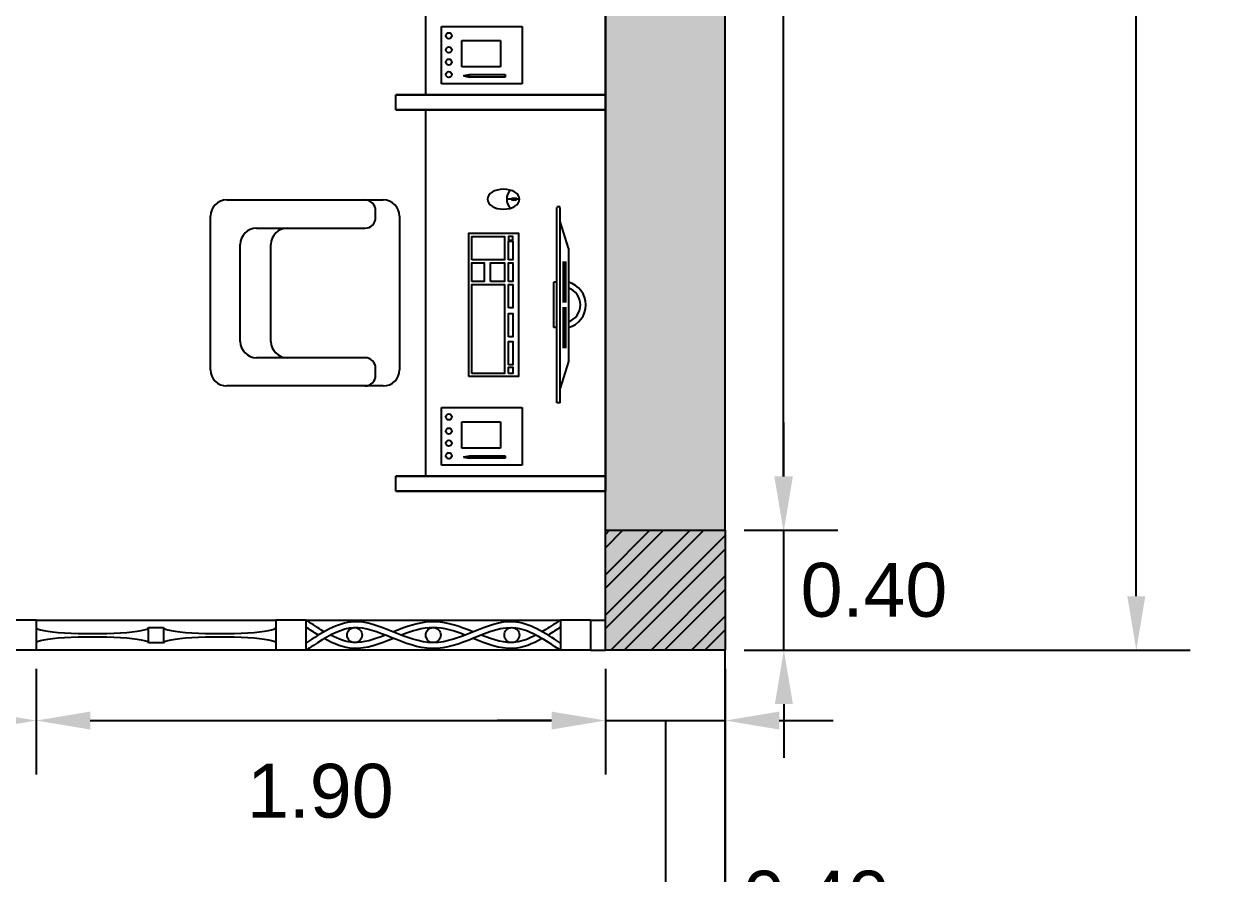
# Model space of a CAD drawing. Header units: millimetres. Extents: x 3409 to 3822, y 896 to 1108.
# Drawn here: x 3443.033 to 3447.052, y 1079.384 to 1082.222 of the extents above; entities that cross this region are included whole.
import ezdxf

# ---------------------------------------------------------------- set-up
doc = ezdxf.new("R2010")
doc.units = ezdxf.units.MM
for name, color, linetype in [('a-epipla', 8, 'Continuous'), ('a-toixoi', 5, 'Continuous'), ('diakekomenes', 9, 'Continuous'), ('DS_ST_quote 1_50', 7, 'Continuous'), ('Layer1', 5, 'Continuous'), ('ypostilwmata', 232, 'Continuous')]:
    doc.layers.add(name, color=color, linetype=linetype)
doc.styles.get("Standard").update_dxf_attribs({"font": 'arial.ttf'})
doc.dimstyles.get("Standard").update_dxf_attribs({"dimtxt": 0.18, "dimasz": 0.18, "dimexe": 0.18, "dimexo": 0.0625, "dimgap": 0.09, "dimtad": 0, "dimtih": 1, "dimtoh": 1, "dimdec": 4, "dimzin": 0, "dimdsep": 46, "dimtxsty": 'Standard', "dimcen": 0.09, "dimadec": 0, "dimazin": 0, "dimtfac": 1, "dimtdec": 4, "dimtofl": 0, "dimtmove": 0, "dimatfit": 3, "dimfxl": 1, "dimtolj": 1, "dimtzin": 0, "dimarcsym": 0})

# ---------------------------------------------------------------- blocks, each defined once
blk = doc.blocks.new('*D81')
at = {"layer": 'Defpoints', "color": 0, "transparency": 16777216}
for p in [(3441.974, 1080.1311), (3443.074, 1080.1311), (3443.074, 1079.8959)]:
    blk.add_point(p, dxfattribs=at)
at = {"layer": 'DS_ST_quote 1_50', "color": 0, "lineweight": -2, "transparency": 16777216}
for p, q in [((3441.974, 1080.0686), (3441.974, 1079.7159)), ((3443.074, 1080.0686), (3443.074, 1079.7159)), ((3442.154, 1079.8959), (3442.894, 1079.8959))]:
    blk.add_line(p, q, dxfattribs=at)
at = {"layer": 'DS_ST_quote 1_50', "color": 0, "transparency": 16777216}
for points in [[(3442.154, 1079.9259), (3442.154, 1079.8659), (3441.974, 1079.8959)], [(3442.894, 1079.9259), (3442.894, 1079.8659), (3443.074, 1079.8959)]]:
    blk.add_solid(points, dxfattribs=at)
at = {"layer": 'DS_ST_quote 1_50', "color": 0, "transparency": 16777216, "insert": (3442.524, 1079.6652), "char_height": 0.18, "attachment_point": 5}
blk.add_mtext('\\A1;1.10', dxfattribs=at)
blk = doc.blocks.new('*D82')
at = {"layer": 'Defpoints', "color": 0, "transparency": 16777216}
for p in [(3443.074, 1080.1311), (3444.974, 1080.1311), (3444.974, 1079.8959)]:
    blk.add_point(p, dxfattribs=at)
at = {"layer": 'DS_ST_quote 1_50', "color": 0, "lineweight": -2, "transparency": 16777216}
for p, q in [((3443.074, 1080.0686), (3443.074, 1079.7159)), ((3444.974, 1080.0686), (3444.974, 1079.7159)), ((3443.254, 1079.8959), (3444.794, 1079.8959))]:
    blk.add_line(p, q, dxfattribs=at)
at = {"layer": 'DS_ST_quote 1_50', "color": 0, "transparency": 16777216}
for points in [[(3443.254, 1079.9259), (3443.254, 1079.8659), (3443.074, 1079.8959)], [(3444.794, 1079.9259), (3444.794, 1079.8659), (3444.974, 1079.8959)]]:
    blk.add_solid(points, dxfattribs=at)
at = {"layer": 'DS_ST_quote 1_50', "color": 0, "transparency": 16777216, "insert": (3444.0221, 1079.6602), "char_height": 0.18, "attachment_point": 5}
blk.add_mtext('\\A1;1.90', dxfattribs=at)
blk = doc.blocks.new('*D83')
at = {"layer": 'Defpoints', "color": 0, "transparency": 16777216}
for p in [(3444.974, 1080.1311), (3445.374, 1080.1311), (3445.374, 1079.8959)]:
    blk.add_point(p, dxfattribs=at)
at = {"layer": 'DS_ST_quote 1_50', "color": 0, "lineweight": -2, "transparency": 16777216}
for p, q in [((3444.974, 1080.0686), (3444.974, 1079.7159)), ((3445.374, 1080.0686), (3445.374, 1079.7159)), ((3444.794, 1079.8959), (3444.614, 1079.8959)), ((3444.974, 1079.8959), (3445.374, 1079.8959)), ((3445.174, 1079.8959), (3445.174, 1079.3033)), ((3445.554, 1079.8959), (3445.734, 1079.8959)), ((3445.174, 1079.3033), (3445.354, 1079.3033))]:
    blk.add_line(p, q, dxfattribs=at)
at = {"layer": 'DS_ST_quote 1_50', "color": 0, "transparency": 16777216}
for points in [[(3444.794, 1079.9259), (3444.794, 1079.8659), (3444.974, 1079.8959)], [(3445.554, 1079.9259), (3445.554, 1079.8659), (3445.374, 1079.8959)]]:
    blk.add_solid(points, dxfattribs=at)
at = {"layer": 'DS_ST_quote 1_50', "color": 0, "transparency": 16777216, "insert": (3445.6775, 1079.3033), "char_height": 0.18, "attachment_point": 5}
blk.add_mtext('\\A1;0.40', dxfattribs=at)
blk = doc.blocks.new('*D116')
at = {"layer": 'Defpoints', "color": 0, "transparency": 16777216}
for p in [(3445.374, 1084.5311), (3445.374, 1080.5311), (3445.5677, 1080.5311)]:
    blk.add_point(p, dxfattribs=at)
at = {"layer": 'DS_ST_quote 1_50', "color": 0, "lineweight": -2, "transparency": 16777216}
for p, q in [((3445.4365, 1084.5311), (3445.7477, 1084.5311)), ((3445.5677, 1084.3511), (3445.5677, 1080.7111)), ((3445.4365, 1080.5311), (3445.7477, 1080.5311))]:
    blk.add_line(p, q, dxfattribs=at)
at = {"layer": 'DS_ST_quote 1_50', "color": 0, "transparency": 16777216}
for points in [[(3445.5377, 1084.3511), (3445.5977, 1084.3511), (3445.5677, 1084.5311)], [(3445.5377, 1080.7111), (3445.5977, 1080.7111), (3445.5677, 1080.5311)]]:
    blk.add_solid(points, dxfattribs=at)
at = {"layer": 'DS_ST_quote 1_50', "color": 0, "transparency": 16777216, "insert": (3445.9069, 1082.5311), "char_height": 0.18, "attachment_point": 5}
blk.add_mtext('\\A1;4.00', dxfattribs=at)
blk = doc.blocks.new('*D114')
at = {"layer": 'Defpoints', "color": 0, "transparency": 16777216}
for p in [(3445.374, 1080.5311), (3445.5696, 1080.5311), (3445.374, 1080.1311)]:
    blk.add_point(p, dxfattribs=at)
at = {"layer": 'DS_ST_quote 1_50', "color": 0, "lineweight": -2, "transparency": 16777216}
for p, q in [((3445.5696, 1080.7111), (3445.5696, 1080.8911)), ((3445.4365, 1080.5311), (3445.7496, 1080.5311)), ((3445.5696, 1080.1311), (3445.5696, 1080.5311)), ((3445.4365, 1080.1311), (3445.7496, 1080.1311)), ((3445.5696, 1079.9511), (3445.5696, 1079.7711))]:
    blk.add_line(p, q, dxfattribs=at)
at = {"layer": 'DS_ST_quote 1_50', "color": 0, "transparency": 16777216}
for points in [[(3445.5396, 1080.7111), (3445.5996, 1080.7111), (3445.5696, 1080.5311)], [(3445.5396, 1079.9511), (3445.5996, 1079.9511), (3445.5696, 1080.1311)]]:
    blk.add_solid(points, dxfattribs=at)
at = {"layer": 'DS_ST_quote 1_50', "color": 0, "transparency": 16777216, "insert": (3445.8703, 1080.3311), "char_height": 0.18, "attachment_point": 5}
blk.add_mtext('\\A1;0.40', dxfattribs=at)
blk = doc.blocks.new('*D139')
at = {"layer": 'Defpoints', "color": 0, "transparency": 16777216}
for p in [(3445.374, 1084.9311), (3446.746, 1084.9311), (3445.374, 1080.1311)]:
    blk.add_point(p, dxfattribs=at)
at = {"layer": 'DS_ST_quote 1_50', "color": 0, "lineweight": -2, "transparency": 16777216}
for p, q in [((3445.4365, 1084.9311), (3446.926, 1084.9311)), ((3446.746, 1084.7511), (3446.746, 1082.713)), ((3446.746, 1080.3111), (3446.746, 1082.3492)), ((3445.4365, 1080.1311), (3446.926, 1080.1311))]:
    blk.add_line(p, q, dxfattribs=at)
at = {"layer": 'DS_ST_quote 1_50', "color": 0, "transparency": 16777216}
for points in [[(3446.716, 1084.7511), (3446.776, 1084.7511), (3446.746, 1084.9311)], [(3446.716, 1080.3111), (3446.776, 1080.3111), (3446.746, 1080.1311)]]:
    blk.add_solid(points, dxfattribs=at)
at = {"layer": 'DS_ST_quote 1_50', "color": 0, "transparency": 16777216, "insert": (3446.746, 1082.5311), "char_height": 0.18, "attachment_point": 5}
blk.add_mtext('\\A1;4.80', dxfattribs=at)
blk = doc.blocks.new('*D143')
at = {"layer": 'Defpoints', "color": 0, "transparency": 16777216}
for p in [(3434.774, 1080.1312), (3445.374, 1080.1311), (3445.374, 1078.682)]:
    blk.add_point(p, dxfattribs=at)
at = {"layer": 'DS_ST_quote 1_50', "color": 0, "lineweight": -2, "transparency": 16777216}
for p, q in [((3434.774, 1080.0687), (3434.774, 1078.502)), ((3445.374, 1080.0686), (3445.374, 1078.502)), ((3434.954, 1078.682), (3439.6891, 1078.682)), ((3445.194, 1078.682), (3440.459, 1078.682))]:
    blk.add_line(p, q, dxfattribs=at)
at = {"layer": 'DS_ST_quote 1_50', "color": 0, "transparency": 16777216}
for points in [[(3434.954, 1078.712), (3434.954, 1078.652), (3434.774, 1078.682)], [(3445.194, 1078.712), (3445.194, 1078.652), (3445.374, 1078.682)]]:
    blk.add_solid(points, dxfattribs=at)
at = {"layer": 'DS_ST_quote 1_50', "color": 0, "transparency": 16777216, "insert": (3440.074, 1078.682), "char_height": 0.18, "attachment_point": 5}
blk.add_mtext('\\A1;10.60', dxfattribs=at)

msp = doc.modelspace()

# ---------------------------------------------------------------- hatches: boundary and pattern name
at = {"layer": 'a-epipla'}
h = msp.add_hatch(dxfattribs=at)
h.set_pattern_fill('ANSI32', color=256, scale=0.01)
h.paths.add_polyline_path([(3418.174, 1084.9311), (3417.774, 1084.9311), (3417.774, 1084.5311), (3418.174, 1084.5311)])
h.paths.add_polyline_path([(3421.574, 1084.9311), (3421.174, 1084.9311), (3421.174, 1084.5311), (3421.574, 1084.5311)])
h.paths.add_polyline_path([(3424.974, 1084.9311), (3424.574, 1084.9311), (3424.574, 1084.5311), (3424.974, 1084.5311)])
h.paths.add_polyline_path([(3428.374, 1084.9311), (3427.974, 1084.9311), (3427.974, 1084.5311), (3428.374, 1084.5311)])
h.paths.add_polyline_path([(3431.774, 1084.9311), (3431.374, 1084.9311), (3431.374, 1084.5311), (3431.774, 1084.5311)])
h.paths.add_polyline_path([(3431.774, 1080.5312), (3431.374, 1080.5312), (3431.374, 1080.1312), (3431.774, 1080.1312)])
h.paths.add_polyline_path([(3428.374, 1080.5311), (3427.974, 1080.5311), (3427.974, 1080.1311), (3428.374, 1080.1311)])
h.paths.add_polyline_path([(3424.974, 1080.5311), (3424.574, 1080.5311), (3424.574, 1080.1311), (3424.974, 1080.1311)])
h.paths.add_polyline_path([(3421.574, 1080.5311), (3421.174, 1080.5311), (3421.174, 1080.1311), (3421.574, 1080.1311)])
h.paths.add_polyline_path([(3418.174, 1080.5311), (3417.774, 1080.5311), (3417.774, 1080.1311), (3418.174, 1080.1311)])
h.paths.add_polyline_path([(3435.174, 1084.9311), (3434.774, 1084.9311), (3434.774, 1084.5311), (3435.174, 1084.5311)])
h.paths.add_polyline_path([(3438.574, 1084.9311), (3438.174, 1084.9311), (3438.174, 1084.5311), (3438.574, 1084.5311)])
h.paths.add_polyline_path([(3441.974, 1084.9311), (3441.574, 1084.9311), (3441.574, 1084.5311), (3441.974, 1084.5311)])
h.paths.add_polyline_path([(3445.374, 1084.9311), (3444.974, 1084.9311), (3444.974, 1084.5311), (3445.374, 1084.5311)])
h.paths.add_polyline_path([(3445.374, 1080.5311), (3444.974, 1080.5311), (3444.974, 1080.1311), (3445.374, 1080.1311)])
h.paths.add_polyline_path([(3441.974, 1080.5311), (3441.574, 1080.5311), (3441.574, 1080.1311), (3441.974, 1080.1311)])
h.paths.add_polyline_path([(3438.574, 1080.5311), (3438.174, 1080.5311), (3438.174, 1080.1311), (3438.574, 1080.1311)])
h.paths.add_polyline_path([(3435.174, 1080.5312), (3434.774, 1080.5312), (3434.774, 1080.1312), (3435.174, 1080.1312)])
h.paths.add_polyline_path([(3451.774, 1084.9311), (3451.374, 1084.9311), (3451.374, 1084.5311), (3451.774, 1084.5311)])
h.paths.add_polyline_path([(3455.174, 1084.9311), (3454.774, 1084.9311), (3454.774, 1084.5311), (3455.174, 1084.5311)])
h.paths.add_polyline_path([(3458.574, 1084.9311), (3458.174, 1084.9311), (3458.174, 1084.5311), (3458.574, 1084.5311)])
h.paths.add_polyline_path([(3461.974, 1084.9311), (3461.574, 1084.9311), (3461.574, 1084.5311), (3461.974, 1084.5311)])
h.paths.add_polyline_path([(3451.774, 1080.5311), (3451.374, 1080.5311), (3451.374, 1080.1311), (3451.774, 1080.1311)])
h.paths.add_polyline_path([(3455.174, 1080.5311), (3454.774, 1080.5311), (3454.774, 1080.1311), (3455.174, 1080.1311)])
h.paths.add_polyline_path([(3458.574, 1080.5311), (3458.174, 1080.5311), (3458.174, 1080.1311), (3458.574, 1080.1311)])
h.paths.add_polyline_path([(3461.974, 1080.5312), (3461.574, 1080.5312), (3461.574, 1080.1312), (3461.974, 1080.1312)])
h.paths.add_polyline_path([(3465.374, 1084.9311), (3464.974, 1084.9311), (3464.974, 1084.5311), (3465.374, 1084.5311)])
h.paths.add_polyline_path([(3468.774, 1084.9311), (3468.374, 1084.9311), (3468.374, 1084.5311), (3468.774, 1084.5311)])
h.paths.add_polyline_path([(3472.174, 1084.9311), (3471.774, 1084.9311), (3471.774, 1084.5311), (3472.174, 1084.5311)])
h.paths.add_polyline_path([(3475.574, 1084.9311), (3475.174, 1084.9311), (3475.174, 1084.5311), (3475.574, 1084.5311)])
h.paths.add_polyline_path([(3478.974, 1084.9311), (3478.574, 1084.9311), (3478.574, 1084.5311), (3478.974, 1084.5311)])
h.paths.add_polyline_path([(3478.974, 1080.5311), (3478.574, 1080.5311), (3478.574, 1080.1311), (3478.974, 1080.1311)])
h.paths.add_polyline_path([(3475.574, 1080.5311), (3475.174, 1080.5311), (3475.174, 1080.1311), (3475.574, 1080.1311)])
h.paths.add_polyline_path([(3472.174, 1080.5311), (3471.774, 1080.5311), (3471.774, 1080.1311), (3472.174, 1080.1311)])
h.paths.add_polyline_path([(3468.774, 1080.5311), (3468.374, 1080.5311), (3468.374, 1080.1311), (3468.774, 1080.1311)])
h.paths.add_polyline_path([(3465.374, 1080.5312), (3464.974, 1080.5312), (3464.974, 1080.1312), (3465.374, 1080.1312)])
h = msp.add_hatch(dxfattribs=at)
h.set_pattern_fill('AR-CONC', color=256, scale=0.00088)
h.paths.add_polyline_path([(3418.174, 1084.9311), (3417.774, 1084.9311), (3417.774, 1084.5311), (3418.174, 1084.5311)])
h.paths.add_polyline_path([(3421.574, 1084.9311), (3421.174, 1084.9311), (3421.174, 1084.5311), (3421.574, 1084.5311)])
h.paths.add_polyline_path([(3418.174, 1080.5311), (3417.774, 1080.5311), (3417.774, 1080.1311), (3418.174, 1080.1311)])
h.paths.add_polyline_path([(3421.574, 1080.5311), (3421.174, 1080.5311), (3421.174, 1080.1311), (3421.574, 1080.1311)])
h.paths.add_polyline_path([(3424.974, 1084.9311), (3424.574, 1084.9311), (3424.574, 1084.5311), (3424.974, 1084.5311)])
h.paths.add_polyline_path([(3424.974, 1080.5311), (3424.574, 1080.5311), (3424.574, 1080.1311), (3424.974, 1080.1311)])
h.paths.add_polyline_path([(3428.374, 1080.5311), (3427.974, 1080.5311), (3427.974, 1080.1311), (3428.374, 1080.1311)])
h.paths.add_polyline_path([(3428.374, 1084.9311), (3427.974, 1084.9311), (3427.974, 1084.5311), (3428.374, 1084.5311)])
h.paths.add_polyline_path([(3431.774, 1084.9311), (3431.374, 1084.9311), (3431.374, 1084.5311), (3431.774, 1084.5311)])
h.paths.add_polyline_path([(3431.774, 1080.5312), (3431.374, 1080.5312), (3431.374, 1080.1312), (3431.774, 1080.1312)])
h.paths.add_polyline_path([(3435.174, 1080.5312), (3434.774, 1080.5312), (3434.774, 1080.1312), (3435.174, 1080.1312)])
h.paths.add_polyline_path([(3435.174, 1084.9311), (3434.774, 1084.9311), (3434.774, 1084.5311), (3435.174, 1084.5311)])
h.paths.add_polyline_path([(3438.574, 1084.9311), (3438.174, 1084.9311), (3438.174, 1084.5311), (3438.574, 1084.5311)])
h.paths.add_polyline_path([(3438.574, 1080.5311), (3438.174, 1080.5311), (3438.174, 1080.1311), (3438.574, 1080.1311)])
h.paths.add_polyline_path([(3441.974, 1084.9311), (3441.574, 1084.9311), (3441.574, 1084.5311), (3441.974, 1084.5311)])
h.paths.add_polyline_path([(3441.974, 1080.5311), (3441.574, 1080.5311), (3441.574, 1080.1311), (3441.974, 1080.1311)])
h.paths.add_polyline_path([(3445.374, 1084.9311), (3444.974, 1084.9311), (3444.974, 1084.5311), (3445.374, 1084.5311)])
h.paths.add_polyline_path([(3445.374, 1080.5311), (3444.974, 1080.5311), (3444.974, 1080.1311), (3445.374, 1080.1311)])
h.paths.add_polyline_path([(3451.774, 1084.9311), (3451.374, 1084.9311), (3451.374, 1084.5311), (3451.774, 1084.5311)])
h.paths.add_polyline_path([(3455.174, 1084.9311), (3454.774, 1084.9311), (3454.774, 1084.5311), (3455.174, 1084.5311)])
h.paths.add_polyline_path([(3451.774, 1080.5311), (3451.374, 1080.5311), (3451.374, 1080.1311), (3451.774, 1080.1311)])
h.paths.add_polyline_path([(3455.174, 1080.5311), (3454.774, 1080.5311), (3454.774, 1080.1311), (3455.174, 1080.1311)])
h.paths.add_polyline_path([(3458.574, 1084.9311), (3458.174, 1084.9311), (3458.174, 1084.5311), (3458.574, 1084.5311)])
h.paths.add_polyline_path([(3458.574, 1080.5311), (3458.174, 1080.5311), (3458.174, 1080.1311), (3458.574, 1080.1311)])
h.paths.add_polyline_path([(3461.974, 1084.9311), (3461.574, 1084.9311), (3461.574, 1084.5311), (3461.974, 1084.5311)])
h.paths.add_polyline_path([(3461.974, 1080.5312), (3461.574, 1080.5312), (3461.574, 1080.1312), (3461.974, 1080.1312)])
h.paths.add_polyline_path([(3465.374, 1084.9311), (3464.974, 1084.9311), (3464.974, 1084.5311), (3465.374, 1084.5311)])
h.paths.add_polyline_path([(3465.374, 1080.5312), (3464.974, 1080.5312), (3464.974, 1080.1312), (3465.374, 1080.1312)])
h.paths.add_polyline_path([(3468.774, 1084.9311), (3468.374, 1084.9311), (3468.374, 1084.5311), (3468.774, 1084.5311)])
h.paths.add_polyline_path([(3468.774, 1080.5311), (3468.374, 1080.5311), (3468.374, 1080.1311), (3468.774, 1080.1311)])
h.paths.add_polyline_path([(3472.174, 1084.9311), (3471.774, 1084.9311), (3471.774, 1084.5311), (3472.174, 1084.5311)])
h.paths.add_polyline_path([(3472.174, 1080.5311), (3471.774, 1080.5311), (3471.774, 1080.1311), (3472.174, 1080.1311)])
h.paths.add_polyline_path([(3475.574, 1084.9311), (3475.174, 1084.9311), (3475.174, 1084.5311), (3475.574, 1084.5311)])
h.paths.add_polyline_path([(3475.574, 1080.5311), (3475.174, 1080.5311), (3475.174, 1080.1311), (3475.574, 1080.1311)])
h.paths.add_polyline_path([(3478.974, 1080.5311), (3478.574, 1080.5311), (3478.574, 1080.1311), (3478.974, 1080.1311)])
h.paths.add_polyline_path([(3478.974, 1084.9311), (3478.574, 1084.9311), (3478.574, 1084.5311), (3478.974, 1084.5311)])
at = {"layer": 'Layer1'}
h = msp.add_hatch(color=256, dxfattribs=at)
h.dxf.hatch_style = 1
h.paths.add_polyline_path([(3414.874, 1078.1311), (3415.474, 1078.1311), (3415.474, 1087.6311), (3431.774, 1087.6311), (3431.774, 1088.2311), (3414.874, 1088.2311)])
h.paths.add_polyline_path([(3417.974, 1082.4311), (3421.174, 1082.4311), (3421.174, 1082.6311), (3417.974, 1082.6311), (3417.974, 1083.5811), (3419.4908, 1083.5811), (3419.4908, 1083.7811), (3417.974, 1083.7811), (3417.974, 1084.5311), (3417.774, 1084.5311), (3417.774, 1080.5311), (3417.974, 1080.5311), (3417.974, 1081.2811), (3419.4908, 1081.2811), (3419.4908, 1081.4811), (3417.974, 1081.4811)], flags=17)
h.paths.add_polyline_path([(3419.4908, 1084.7311), (3419.4908, 1084.9311), (3418.174, 1084.9311), (3418.174, 1084.7311)], flags=17)
h.paths.add_polyline_path([(3421.174, 1084.7311), (3421.174, 1084.9311), (3420.4934, 1084.9311), (3420.4934, 1084.7311)], flags=17)
h.paths.add_polyline_path([(3418.174, 1080.3311), (3418.174, 1080.1311), (3419.4907, 1080.1311), (3419.4908, 1080.3311)], flags=17)
h.paths.add_polyline_path([(3420.4934, 1080.3311), (3420.4933, 1080.1311), (3421.174, 1080.1311), (3421.174, 1080.3311)], flags=17)
h.paths.add_polyline_path([(3421.574, 1084.5311), (3421.174, 1084.5311), (3421.174, 1080.5311), (3421.574, 1080.5311)], flags=17)
h.paths.add_polyline_path([(3431.374, 1080.5312), (3431.774, 1080.5312), (3431.774, 1084.5311), (3431.374, 1084.5311)])
h.paths.add_polyline_path([(3435.174, 1084.5311), (3434.774, 1084.5311), (3434.774, 1080.5312), (3435.174, 1080.5312)])
h.paths.add_polyline_path([(3445.374, 1084.5311), (3444.974, 1084.5311), (3444.974, 1080.6623), (3444.974, 1080.5311), (3445.374, 1080.5311)])
h.paths.add_polyline_path([(3451.374, 1080.5311), (3451.774, 1080.5311), (3451.774, 1084.5311), (3451.374, 1084.5311)])

# ---------------------------------------------------------------- linework, layer by layer
at = {"layer": 'a-epipla'}
for p, q in [((3444.974, 1084.5311), (3444.974, 1080.6623)), ((3444.974, 1084.5311), (3444.974, 1080.6623)), ((3444.374, 1081.9852), (3444.374, 1083.2082)), ((3444.427, 1082.0215), (3444.427, 1082.2139)), ((3444.427, 1082.2139), (3444.6955, 1082.2139)), ((3444.6955, 1082.2139), (3444.6955, 1082.0215)), ((3444.4947, 1082.0788), (3444.4947, 1082.1667)), ((3444.4947, 1082.1667), (3444.6238, 1082.1667)), ((3444.6238, 1082.1667), (3444.6238, 1082.0788)), ((3444.6238, 1082.0788), (3444.4947, 1082.0788)), ((3444.5003, 1082.0489), (3444.5203, 1082.0531)), ((3444.5203, 1082.052), (3444.5003, 1082.0489)), ((3444.5203, 1082.051), (3444.5003, 1082.0489)), ((3444.5203, 1082.0531), (3444.6389, 1082.0531)), ((3444.5203, 1082.051), (3444.5203, 1082.0531)), ((3444.5203, 1082.0489), (3444.5203, 1082.051)), ((3444.6389, 1082.0531), (3444.6389, 1082.0446)), ((3444.6955, 1082.0215), (3444.427, 1082.0215)), ((3444.5203, 1082.0499), (3444.5003, 1082.0489)), ((3444.5203, 1082.0489), (3444.5003, 1082.0489)), ((3444.5003, 1082.0489), (3444.5203, 1082.0446)), ((3444.5003, 1082.0489), (3444.5203, 1082.0467)), ((3444.5203, 1082.0457), (3444.5003, 1082.0489)), ((3444.5203, 1082.0478), (3444.5003, 1082.0489)), ((3444.5203, 1082.0467), (3444.5203, 1082.0489)), ((3444.5203, 1082.0446), (3444.5203, 1082.0467)), ((3444.6389, 1082.0446), (3444.5203, 1082.0446)), ((3444.974, 1081.9852), (3444.274, 1081.9852)), ((3444.274, 1081.9352), (3444.274, 1081.9852)), ((3444.974, 1081.9852), (3444.274, 1081.9852)), ((3444.274, 1081.9352), (3444.274, 1081.9852)), ((3444.274, 1081.9352), (3444.274, 1081.9852)), ((3444.274, 1081.9852), (3444.974, 1081.9852)), ((3444.974, 1081.9352), (3444.274, 1081.9352)), ((3444.974, 1081.9352), (3444.274, 1081.9352)), ((3444.274, 1081.9352), (3444.974, 1081.9352)), ((3444.374, 1080.7123), (3444.374, 1081.9352)), ((3443.7096, 1081.6343), (3444.1709, 1081.6343)), ((3444.1709, 1081.6343), (3444.2325, 1081.6343)), ((3444.6611, 1081.6368), (3444.6444, 1081.6368)), ((3444.6872, 1081.6368), (3444.6774, 1081.6368)), ((3444.8231, 1081.6115), (3444.8114, 1081.6115)), ((3444.8114, 1080.9563), (3444.8114, 1081.6095)), ((3444.8231, 1080.9563), (3444.8231, 1081.6095)), ((3443.6556, 1081.0672), (3443.6556, 1081.5803)), ((3444.2069, 1081.5759), (3444.2069, 1081.5983)), ((3444.2865, 1081.5803), (3444.2865, 1081.0672)), ((3443.8091, 1081.5399), (3444.1709, 1081.5399)), ((3444.8501, 1081.4734), (3444.8231, 1081.5622)), ((3443.7551, 1081.1616), (3443.7551, 1081.4859)), ((3443.8574, 1081.1616), (3443.8574, 1081.4859)), ((3444.8501, 1081.4734), (3444.8501, 1081.0944)), ((3444.8435, 1081.4256), (3444.8302, 1081.4256)), ((3444.8435, 1081.4191), (3444.8302, 1081.4191)), ((3444.8435, 1081.4125), (3444.8302, 1081.4125)), ((3444.8435, 1081.406), (3444.8302, 1081.406)), ((3444.8435, 1081.3994), (3444.8302, 1081.3994)), ((3444.8435, 1081.3928), (3444.8302, 1081.3928)), ((3444.8435, 1081.3863), (3444.8302, 1081.3863)), ((3444.8435, 1081.3797), (3444.8302, 1081.3797)), ((3444.8435, 1081.3731), (3444.8302, 1081.3731)), ((3444.8016, 1081.2084), (3444.8016, 1081.3594)), ((3444.8114, 1081.3594), (3444.8016, 1081.3594)), ((3444.8435, 1081.3666), (3444.8302, 1081.3666)), ((3444.8435, 1081.36), (3444.8302, 1081.36)), ((3444.8435, 1081.3534), (3444.8302, 1081.3534)), ((3444.8435, 1081.3469), (3444.8302, 1081.3469)), ((3444.8435, 1081.3403), (3444.8302, 1081.3403)), ((3444.8435, 1081.3337), (3444.8302, 1081.3337)), ((3444.8435, 1081.3272), (3444.8302, 1081.3272)), ((3444.8435, 1081.3206), (3444.8302, 1081.3206)), ((3444.8435, 1081.3141), (3444.8302, 1081.3141)), ((3444.8435, 1081.3075), (3444.8302, 1081.3075)), ((3444.8435, 1081.3009), (3444.8302, 1081.3009)), ((3444.8435, 1081.2944), (3444.8302, 1081.2944)), ((3444.8435, 1081.2734), (3444.8302, 1081.2734)), ((3444.8435, 1081.2669), (3444.8302, 1081.2669)), ((3444.8435, 1081.2603), (3444.8302, 1081.2603)), ((3444.8435, 1081.2537), (3444.8302, 1081.2537)), ((3444.8435, 1081.2472), (3444.8302, 1081.2472)), ((3444.8114, 1081.2084), (3444.8016, 1081.2084)), ((3444.8435, 1081.2406), (3444.8302, 1081.2406)), ((3444.8435, 1081.234), (3444.8302, 1081.234)), ((3444.8435, 1081.2275), (3444.8302, 1081.2275)), ((3444.8435, 1081.2209), (3444.8302, 1081.2209)), ((3444.8435, 1081.2144), (3444.8302, 1081.2144)), ((3444.8435, 1081.2078), (3444.8302, 1081.2078)), ((3444.8435, 1081.2012), (3444.8302, 1081.2012)), ((3444.8435, 1081.1947), (3444.8302, 1081.1947)), ((3444.8435, 1081.1881), (3444.8302, 1081.1881)), ((3444.8435, 1081.1815), (3444.8302, 1081.1815)), ((3444.8435, 1081.175), (3444.8302, 1081.175)), ((3444.8435, 1081.1684), (3444.8302, 1081.1684)), ((3444.8435, 1081.1618), (3444.8302, 1081.1618)), ((3444.8435, 1081.1553), (3444.8302, 1081.1553)), ((3444.8435, 1081.1487), (3444.8302, 1081.1487)), ((3444.8435, 1081.1421), (3444.8302, 1081.1421)), ((3444.1709, 1081.1076), (3443.8091, 1081.1076)), ((3444.8501, 1081.0944), (3444.8231, 1081.0056)), ((3444.2069, 1081.0492), (3444.2069, 1081.0716)), ((3444.2325, 1081.0132), (3443.7096, 1081.0132)), ((3444.427, 1080.7485), (3444.427, 1080.941)), ((3444.427, 1080.941), (3444.6955, 1080.941)), ((3444.6955, 1080.941), (3444.6955, 1080.7485)), ((3444.8231, 1080.9563), (3444.8114, 1080.9563)), ((3444.4947, 1080.8059), (3444.4947, 1080.8938)), ((3444.4947, 1080.8938), (3444.6238, 1080.8938)), ((3444.6238, 1080.8938), (3444.6238, 1080.8059)), ((3444.6238, 1080.8059), (3444.4947, 1080.8059)), ((3444.5003, 1080.7759), (3444.5203, 1080.7801)), ((3444.5203, 1080.7791), (3444.5003, 1080.7759)), ((3444.5203, 1080.778), (3444.5003, 1080.7759)), ((3444.5203, 1080.777), (3444.5003, 1080.7759)), ((3444.5203, 1080.7759), (3444.5003, 1080.7759)), ((3444.5003, 1080.7759), (3444.5203, 1080.7717)), ((3444.5003, 1080.7759), (3444.5203, 1080.7738)), ((3444.5203, 1080.7727), (3444.5003, 1080.7759)), ((3444.5203, 1080.7748), (3444.5003, 1080.7759)), ((3444.5203, 1080.7801), (3444.6389, 1080.7801)), ((3444.5203, 1080.778), (3444.5203, 1080.7801)), ((3444.5203, 1080.7759), (3444.5203, 1080.778)), ((3444.5203, 1080.7738), (3444.5203, 1080.7759)), ((3444.5203, 1080.7717), (3444.5203, 1080.7738)), ((3444.6389, 1080.7717), (3444.5203, 1080.7717)), ((3444.6389, 1080.7801), (3444.6389, 1080.7717)), ((3444.6955, 1080.7485), (3444.427, 1080.7485)), ((3444.974, 1080.7123), (3444.274, 1080.7123)), ((3444.274, 1080.6623), (3444.274, 1080.7123)), ((3444.974, 1080.7123), (3444.274, 1080.7123)), ((3444.274, 1080.6623), (3444.274, 1080.7123)), ((3444.274, 1080.6623), (3444.274, 1080.7123)), ((3444.274, 1080.7123), (3444.974, 1080.7123)), ((3444.974, 1080.6623), (3444.274, 1080.6623)), ((3444.974, 1080.6623), (3444.274, 1080.6623)), ((3444.274, 1080.6623), (3444.974, 1080.6623)), ((3443.074, 1080.2311), (3442.974, 1080.2311)), ((3443.074, 1080.2311), (3443.874, 1080.2311)), ((3443.074, 1080.2311), (3443.074, 1080.1311)), ((3443.449, 1080.1561), (3443.449, 1080.2061)), ((3443.449, 1080.2061), (3443.499, 1080.2061)), ((3443.499, 1080.2061), (3443.499, 1080.1561)), ((3443.874, 1080.2311), (3443.874, 1080.1311)), ((3443.974, 1080.2311), (3443.874, 1080.2311)), ((3443.974, 1080.2311), (3444.824, 1080.2311)), ((3443.974, 1080.2311), (3443.974, 1080.1311)), ((3444.824, 1080.2311), (3444.824, 1080.1311)), ((3444.924, 1080.2311), (3444.824, 1080.2311)), ((3444.924, 1080.2311), (3444.924, 1080.1311)), ((3444.924, 1080.2311), (3444.974, 1080.2311)), ((3443.074, 1080.1311), (3442.974, 1080.1311)), ((3443.874, 1080.1311), (3443.074, 1080.1311)), ((3443.449, 1080.1561), (3443.499, 1080.1561)), ((3443.974, 1080.1311), (3443.874, 1080.1311)), ((3444.824, 1080.1311), (3443.974, 1080.1311)), ((3444.924, 1080.1311), (3444.824, 1080.1311)), ((3444.924, 1080.1311), (3444.974, 1080.1311))]:
    msp.add_line(p, q, dxfattribs=at)
for points in [[(3444.6774, 1081.6345), (3444.6774, 1081.6391), (3444.6611, 1081.6391), (3444.6611, 1081.6345)], [(3444.5175, 1081.0447), (3444.5175, 1081.5231), (3444.6839, 1081.5231), (3444.6839, 1081.0447)], [(3444.5279, 1081.4347), (3444.5279, 1081.5127), (3444.6373, 1081.5127), (3444.6373, 1081.4347)], [(3444.6644, 1081.4998), (3444.6644, 1081.5127), (3444.6506, 1081.5127), (3444.6506, 1081.4998)], [(3444.6506, 1081.4347), (3444.6506, 1081.4971), (3444.6644, 1081.4971), (3444.6644, 1081.4347)], [(3444.5279, 1081.3619), (3444.5279, 1081.4243), (3444.5695, 1081.4243), (3444.5695, 1081.3619)], [(3444.5903, 1081.3619), (3444.5903, 1081.4243), (3444.6373, 1081.4243), (3444.6373, 1081.3619)], [(3444.6506, 1081.3619), (3444.6506, 1081.4243), (3444.6644, 1081.4243), (3444.6644, 1081.3619)], [(3444.5279, 1081.0551), (3444.5279, 1081.3515), (3444.6373, 1081.3515), (3444.6373, 1081.0551)], [(3444.6506, 1081.2735), (3444.6506, 1081.3515), (3444.6644, 1081.3515), (3444.6644, 1081.2735)], [(3444.6506, 1081.1771), (3444.6506, 1081.2551), (3444.6644, 1081.2551), (3444.6644, 1081.1771)], [(3444.6506, 1081.084), (3444.6506, 1081.162), (3444.6644, 1081.162), (3444.6644, 1081.084)], [(3444.6506, 1081.0551), (3444.6506, 1081.0759), (3444.6644, 1081.0759), (3444.6644, 1081.0551)]]:
    msp.add_lwpolyline(points, close=True, dxfattribs=at)
for centre, radius in [((3444.4511, 1082.1826), 0.01), ((3444.4511, 1082.1355), 0.01), ((3444.4511, 1082.0949), 0.01), ((3444.4511, 1082.0531), 0.01), ((3444.4511, 1080.9096), 0.01), ((3444.4511, 1080.8626), 0.01), ((3444.4511, 1080.8219), 0.01), ((3444.4511, 1080.7801), 0.01), ((3444.1366, 1080.1811), 0.025), ((3444.3991, 1080.1811), 0.025), ((3444.6616, 1080.1811), 0.025)]:
    msp.add_circle(centre, radius, dxfattribs=at)
for centre, radius, start, end in [((3444.6872, 1081.6368), 0.0428, 135.5151, 224.4849), ((3443.7096, 1081.5803), 0.054, 90, 180), ((3444.1709, 1081.5983), 0.036, 360, 90), ((3444.2325, 1081.5803), 0.054, 0, 90), ((3444.1709, 1081.5759), 0.036, 270, 0), ((3443.8091, 1081.4859), 0.054, 90, 180), ((3443.9114, 1081.4859), 0.054, 90, 180), ((3444.8306, 1081.2839), 0.078, 284.4953, 75.5047), ((3444.8306, 1081.2839), 0.06, 288.9765, 71.0235), ((3443.8091, 1081.1616), 0.054, 180, 270), ((3443.9114, 1081.1616), 0.054, 180, 270), ((3444.1709, 1081.0716), 0.036, 360, 90), ((3443.7096, 1081.0672), 0.054, 180, 270), ((3444.1709, 1081.0492), 0.036, 270, 360), ((3444.2325, 1081.0672), 0.054, 270, 0)]:
    msp.add_arc(centre, radius, start, end, dxfattribs=at)
at = {"layer": 'a-epipla', "extrusion": (0, 0, -1)}
msp.add_ellipse((3444.6338, 1081.6368), major_axis=(0.0534, 0), ratio=0.620987, dxfattribs=at)
at = {"layer": 'a-epipla'}
for centre in [(3443.2615, 1080.2061), (3443.6865, 1080.2061)]:
    msp.add_ellipse(centre, major_axis=(-0.1875, 0), ratio=0.106667, start_param=0, end_param=3.141593, dxfattribs=at)
at = {"layer": 'a-epipla', "extrusion": (0, 0, -1)}
for centre in [(3443.2615, 1080.1559), (3443.6865, 1080.1559)]:
    msp.add_ellipse(centre, major_axis=(-0.1875, 0), ratio=0.106667, start_param=0, end_param=3.141593, dxfattribs=at)
at = {"layer": 'a-epipla'}
msp.add_spline([(3444.824, 1080.1545), (3444.6653, 1080.2257), (3444.3991, 1080.1561), (3444.133, 1080.2257), (3443.974, 1080.1545)], degree=3, dxfattribs=at)
for points in [[(3444.0157, 1080.1811), (3444.0018, 1080.1896), (3443.9879, 1080.1986), (3443.974, 1080.2077)], [(3444.824, 1080.2077), (3444.8102, 1080.1986), (3444.7963, 1080.1896), (3444.7825, 1080.1811)]]:
    msp.add_open_spline(points, degree=3, dxfattribs=at)
for points, knots in [([(3444.0354, 1080.1926), (3444.0279, 1080.197), (3444.0204, 1080.2016), (3444.0036, 1080.2123), (3443.9943, 1080.2183), (3443.985, 1080.2244), (3443.9816, 1080.2267), (3443.9782, 1080.2289), (3443.9748, 1080.2311)], [0.84174953, 0.84174953, 0.84174953, 0.84174953, 0.86739351, 0.86739351, 0.8984503, 0.8984503, 0.8984503, 0.90967283, 0.90967283, 0.90967283, 0.90967283]), ([(3444.8232, 1080.1311), (3444.8198, 1080.1333), (3444.8165, 1080.1355), (3444.8131, 1080.1377), (3444.7647, 1080.1694), (3444.718, 1080.1989), (3444.6314, 1080.2107), (3444.5838, 1080.1911), (3444.4887, 1080.1528), (3444.4434, 1080.1352), (3444.3477, 1080.137), (3444.303, 1080.1554), (3444.2145, 1080.1911), (3444.1713, 1080.2079), (3444.0953, 1080.2036), (3444.0549, 1080.1824), (3444.0036, 1080.1499), (3443.9943, 1080.1438), (3443.985, 1080.1377), (3443.9816, 1080.1355), (3443.9782, 1080.1333), (3443.9748, 1080.1311)], [-0.0112131, -0.0112131, -0.0112131, -0.0112131, 0, 0, 0, 0.1610054, 0.1610054, 0.3220109, 0.3220109, 0.452396, 0.452396, 0.5827812, 0.5827812, 0.7250873, 0.7250873, 0.8673935, 0.8673935, 0.8984503, 0.8984503, 0.8984503, 0.9096728, 0.9096728, 0.9096728, 0.9096728]), ([(3444.5322, 1080.1919), (3444.5319, 1080.192), (3444.5316, 1080.1921), (3444.4887, 1080.2093), (3444.4434, 1080.227), (3444.3497, 1080.2252), (3444.3068, 1080.2083), (3444.266, 1080.1919)], [0.3210748, 0.3210748, 0.3210748, 0.3210748, 0.3220109, 0.3220109, 0.452396, 0.452396, 0.5772589, 0.5772589, 0.5772589, 0.5772589]), ([(3444.5051, 1080.1811), (3444.47, 1080.1947), (3444.3991, 1080.2175), (3444.3283, 1080.1947), (3444.2931, 1080.1811)], [0.3412053, 0.3412053, 0.3412053, 0.3412053, 0.4491388, 0.5571217, 0.5571217, 0.5571217, 0.5571217]), ([(3444.8232, 1080.2311), (3444.8198, 1080.2289), (3444.8165, 1080.2266), (3444.8131, 1080.2244), (3444.796, 1080.2133), (3444.7792, 1080.2024), (3444.7627, 1080.1927)], [-0.01121311, -0.01121311, -0.01121311, -0.01121311, 0, 0, 0, 0.05672948, 0.05672948, 0.05672948, 0.05672948]), ([(3444.266, 1080.1703), (3444.2209, 1080.1521), (3444.1423, 1080.1205), (3444.0675, 1080.1516), (3444.0354, 1080.1695)], [0.5849327, 0.5849327, 0.5849327, 0.5849327, 0.7242857, 0.8305677, 0.8305677, 0.8305677, 0.8305677]), ([(3444.239, 1080.1811), (3444.201, 1080.1662), (3444.1653, 1080.1546), (3444.1086, 1080.1578), (3444.0828, 1080.1673), (3444.0562, 1080.1811)], [0.6052272, 0.6052272, 0.6052272, 0.6052272, 0.7250873, 0.7250873, 0.8177004, 0.8177004, 0.8177004, 0.8177004]), ([(3444.7627, 1080.1695), (3444.7306, 1080.1515), (3444.6558, 1080.1206), (3444.5774, 1080.1521), (3444.5322, 1080.1703)], [0.0679649, 0.0679649, 0.0679649, 0.0679649, 0.1739844, 0.3134011, 0.3134011, 0.3134011, 0.3134011]), ([(3444.7417, 1080.1811), (3444.7187, 1080.1691), (3444.6963, 1080.1603), (3444.6392, 1080.1526), (3444.6009, 1080.1649), (3444.5592, 1080.1811)], [0.080857, 0.080857, 0.080857, 0.080857, 0.1610054, 0.1610054, 0.2929507, 0.2929507, 0.2929507, 0.2929507])]:
    msp.add_open_spline(points, degree=3, knots=knots, dxfattribs=at)
at = {"layer": 'a-toixoi'}
for p, q in [((3444.974, 1080.5311), (3444.974, 1084.5311)), ((3445.374, 1080.5311), (3445.374, 1084.5311))]:
    msp.add_line(p, q, dxfattribs=at)
at = {"layer": 'diakekomenes'}
msp.add_line((3445.374, 1078.1311), (3445.374, 1080.1311), dxfattribs=at)
at = {"layer": 'ypostilwmata'}
msp.add_lwpolyline([(3444.974, 1080.5311), (3445.374, 1080.5311), (3445.374, 1080.1311), (3444.974, 1080.1311)], close=True, dxfattribs=at)

# ---------------------------------------------------------------- dimensions: what is measured, and where the dimension line sits
at = {"layer": 'DS_ST_quote 1_50'}
dim = msp.add_linear_dim(base=(3446.746, 1084.9311), p1=(3445.374, 1080.1311), p2=(3445.374, 1084.9311), angle=90, dimstyle='Standard', override={"dimdec": 2, "dimtdec": 2, "dimfxl": 0.05}, dxfattribs=at)
dim.commit()
dim.dimension.update_dxf_attribs({"geometry": '*D139', "text_midpoint": (3446.746, 1082.5311)})
for base, p1, picture, middle in [((3445.5677, 1080.5311), (3445.374, 1084.5311), '*D116', (3445.9069, 1082.5311)), ((3445.5696, 1080.5311), (3445.374, 1080.1311), '*D114', (3445.8703, 1080.3311))]:
    dim = msp.add_linear_dim(base=base, p1=p1, p2=(3445.374, 1080.5311), angle=90, dimstyle='Standard', override={"dimdec": 2, "dimtdec": 2, "dimtmove": 1, "dimfxl": 0.05}, dxfattribs=at)
    dim.commit()
    dim.dimension.update_dxf_attribs({"geometry": picture, "text_midpoint": middle, "dimtype": 160})
for base, p1, override, picture, middle in [((3445.374, 1078.682), (3434.774, 1080.1312), {"dimdec": 2, "dimtdec": 2, "dimfxl": 0.05}, '*D143', (3440.074, 1078.682)), ((3445.374, 1079.8959), (3444.974, 1080.1311), {"dimdec": 2, "dimtdec": 2, "dimtmove": 1, "dimfxl": 0.05}, '*D83', (3445.444, 1079.3033))]:
    dim = msp.add_linear_dim(base=base, p1=p1, p2=(3445.374, 1080.1311), dimstyle='Standard', override=override, dxfattribs=at)
    dim.commit()
    dim.dimension.update_dxf_attribs({"geometry": picture, "text_midpoint": middle})
for base, p1, p2, picture, middle in [((3443.074, 1079.8959), (3441.974, 1080.1311), (3443.074, 1080.1311), '*D81', (3442.524, 1079.6652)), ((3444.974, 1079.8959), (3443.074, 1080.1311), (3444.974, 1080.1311), '*D82', (3444.0221, 1079.6602))]:
    dim = msp.add_linear_dim(base=base, p1=p1, p2=p2, dimstyle='Standard', override={"dimdec": 2, "dimtdec": 2, "dimtmove": 1, "dimfxl": 0.05}, dxfattribs=at)
    dim.commit()
    dim.dimension.update_dxf_attribs({"geometry": picture, "text_midpoint": middle, "dimtype": 160})

doc.saveas('drawing.dxf')
